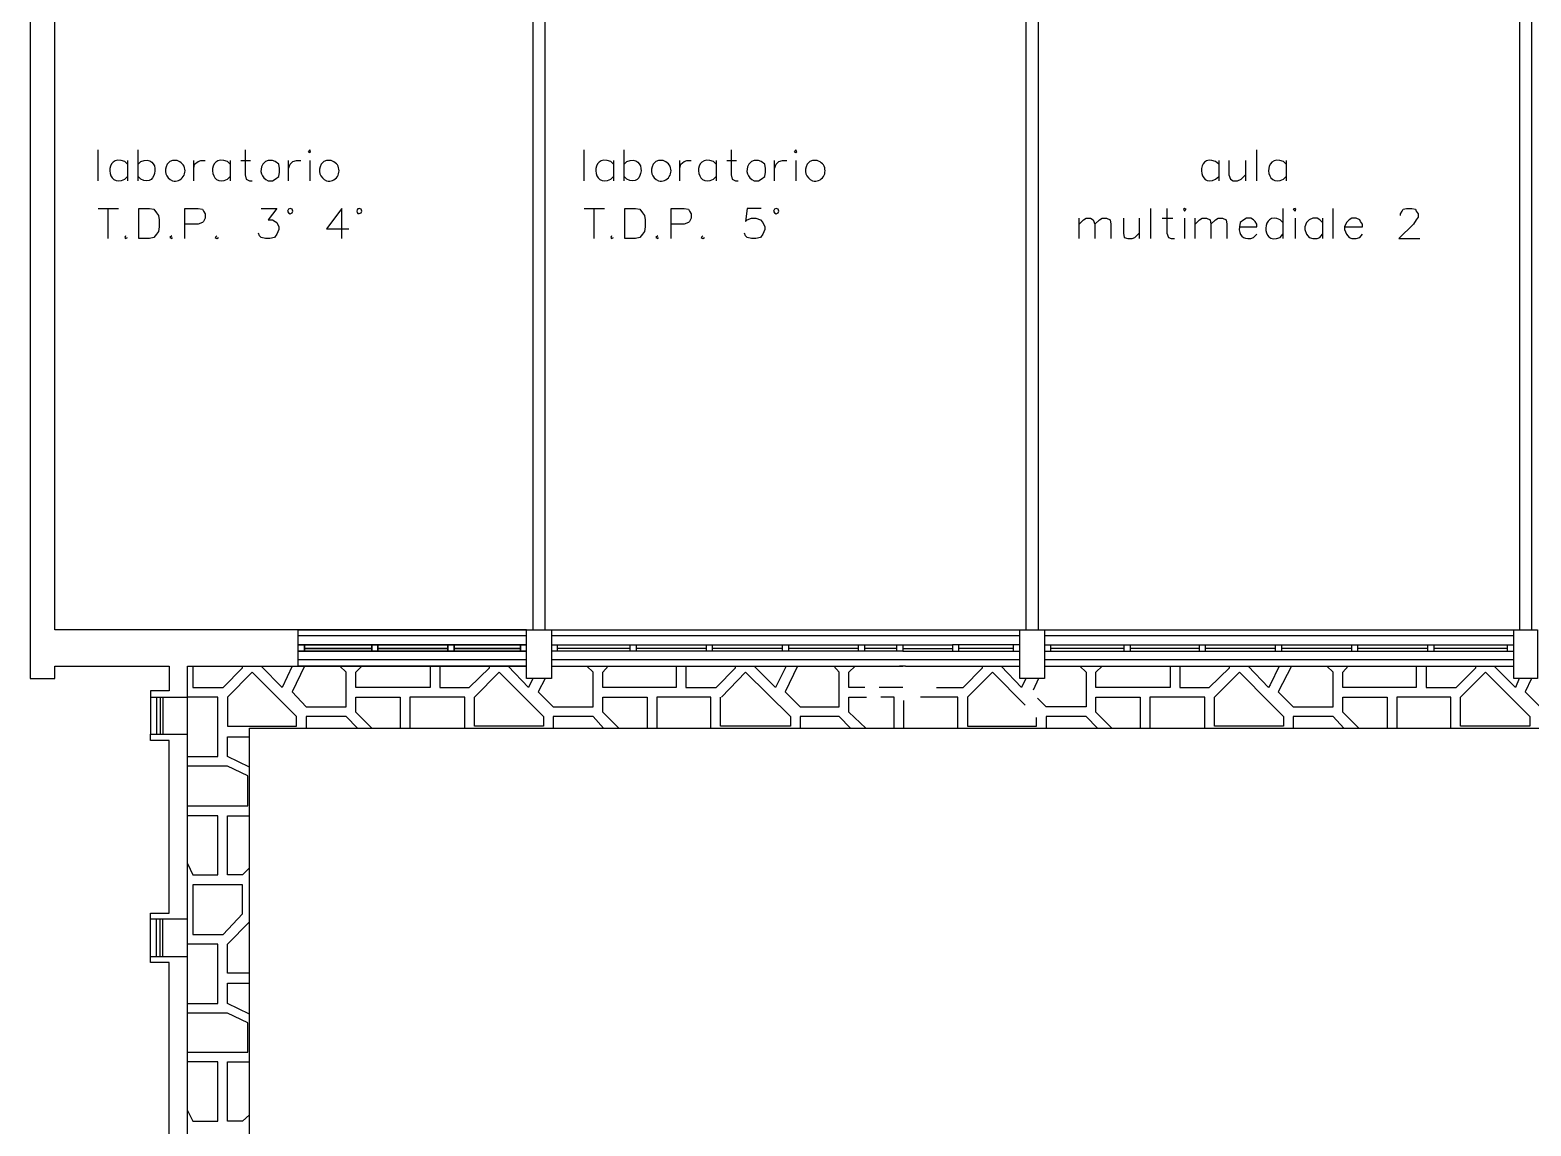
# Model space of a CAD drawing. Header units: millimetres. Extents: x 2592 to 5194, y 1172 to 2359.
# Drawn here: x 2598.574 to 2599.987, y 1175.291 to 1176.323 of the extents above; entities that cross this region are included whole.
import ezdxf

# ---------------------------------------------------------------- set-up
doc = ezdxf.new("R2010")
doc.units = ezdxf.units.MM
doc.layers.add('PDF _Geometria', color=7, linetype='Continuous')

msp = doc.modelspace()

# ---------------------------------------------------------------- linework, layer by layer
at = {"layer": 'PDF _Geometria', "color": 8, "lineweight": 25, "true_color": 0x808080}
for points in [[(2599.2278, 1174.6732), (2599.2861, 1174.6732), (2599.2861, 1175.2015), (2598.7811, 1175.2015), (2598.7811, 1175.6657), (2600.9811, 1175.6657), (2600.9811, 1176.8149), (2600.3194, 1176.8149)], [(2598.7278, 1175.724), (2598.7278, 1175.704), (2598.7561, 1175.704), (2598.7744, 1175.7224)], [(2598.8211, 1175.724), (2598.8119, 1175.704), (2598.7919, 1175.724)], [(2598.8328, 1175.724), (2598.8211, 1175.6999), (2598.8344, 1175.6857), (2598.8719, 1175.6857), (2598.8719, 1175.7182), (2598.8661, 1175.724)], [(2598.9511, 1175.724), (2598.9511, 1175.704), (2598.8811, 1175.704), (2598.8811, 1175.7182), (2598.8869, 1175.724)], [(2598.9603, 1175.724), (2598.9603, 1175.704), (2598.9878, 1175.704), (2599.0069, 1175.7224), (2599.0069, 1175.724)], [(2599.0478, 1175.7124), (2599.0436, 1175.704), (2599.0244, 1175.724)], [(2599.0594, 1175.7124), (2599.0528, 1175.6999), (2599.0669, 1175.6857), (2599.1044, 1175.6857), (2599.1044, 1175.7182), (2599.0986, 1175.724)], [(2599.1828, 1175.724), (2599.1828, 1175.704), (2599.1136, 1175.704), (2599.1136, 1175.7182), (2599.1186, 1175.724)], [(2599.1919, 1175.724), (2599.1919, 1175.704), (2599.2203, 1175.704), (2599.2386, 1175.7224), (2599.2386, 1175.724)], [(2599.2253, 1175.6949), (2599.2478, 1175.7182), (2599.2903, 1175.6765), (2599.2903, 1175.6674), (2599.2244, 1175.6674), (2599.2244, 1175.6949)], [(2599.2861, 1175.724), (2599.2761, 1175.704), (2599.2561, 1175.724)], [(2599.2969, 1175.724), (2599.2853, 1175.6999), (2599.2994, 1175.6857), (2599.3361, 1175.6857), (2599.3361, 1175.7182), (2599.3311, 1175.724)], [(2599.3603, 1175.704), (2599.3453, 1175.704), (2599.3453, 1175.7182), (2599.3511, 1175.724)], [(2599.3986, 1175.724), (2599.3928, 1175.724)], [(2599.4278, 1175.704), (2599.4528, 1175.704), (2599.4711, 1175.7224), (2599.4711, 1175.724)], [(2599.5111, 1175.6874), (2599.4803, 1175.7182), (2599.4569, 1175.6949), (2599.4569, 1175.6674), (2599.5219, 1175.6674), (2599.5219, 1175.6757)], [(2599.5119, 1175.7124), (2599.5078, 1175.704), (2599.4886, 1175.724)], [(2599.5628, 1175.724), (2599.5686, 1175.7182), (2599.5686, 1175.6857), (2599.5311, 1175.6857), (2599.5228, 1175.694)], [(2599.6478, 1175.724), (2599.6478, 1175.704), (2599.5778, 1175.704), (2599.5778, 1175.7182), (2599.5836, 1175.724)], [(2599.6569, 1175.724), (2599.6569, 1175.704), (2599.6844, 1175.704), (2599.7036, 1175.7224), (2599.7036, 1175.724)], [(2599.7503, 1175.724), (2599.7419, 1175.7065), (2599.7403, 1175.704), (2599.7211, 1175.724)], [(2599.7619, 1175.724), (2599.7494, 1175.6999), (2599.7636, 1175.6857), (2599.8011, 1175.6857), (2599.8011, 1175.7182), (2599.7953, 1175.724)], [(2599.8794, 1175.724), (2599.8794, 1175.704), (2599.8103, 1175.704), (2599.8103, 1175.7182), (2599.8153, 1175.724)], [(2599.8886, 1175.724), (2599.8886, 1175.704), (2599.9169, 1175.704), (2599.9353, 1175.7224), (2599.9353, 1175.724)], [(2599.9761, 1175.7124), (2599.9728, 1175.704), (2599.9528, 1175.724)], [(2599.9878, 1175.7124), (2599.9819, 1175.6999), (2599.9961, 1175.6857), (2600.0328, 1175.6857), (2600.0328, 1175.7182), (2600.0269, 1175.724)], [(2599.3961, 1175.704), (2599.3736, 1175.704)], [(2599.5236, 1175.7124), (2599.5186, 1175.7015)], [(2598.7228, 1175.639), (2598.7511, 1175.639), (2598.7511, 1175.6949), (2598.7228, 1175.6949)], [(2598.8961, 1175.6657), (2598.8811, 1175.6807), (2598.8811, 1175.6949), (2598.9228, 1175.6949), (2598.9228, 1175.6657)], [(2598.9836, 1175.6657), (2598.9836, 1175.6949), (2598.9319, 1175.6949), (2598.9319, 1175.6657)], [(2599.1286, 1175.6657), (2599.1136, 1175.6807), (2599.1136, 1175.6949), (2599.1553, 1175.6949), (2599.1553, 1175.6657)], [(2599.2153, 1175.6657), (2599.2153, 1175.6949), (2599.1644, 1175.6949), (2599.1644, 1175.6657)], [(2599.3611, 1175.6657), (2599.3453, 1175.6807), (2599.3453, 1175.6949), (2599.3619, 1175.6949)], [(2599.3878, 1175.6657), (2599.3878, 1175.6949), (2599.3753, 1175.6949)], [(2599.3969, 1175.6657), (2599.3969, 1175.6915)], [(2599.4478, 1175.6657), (2599.4478, 1175.6949), (2599.4128, 1175.6949)], [(2599.5928, 1175.6657), (2599.5778, 1175.6807), (2599.5778, 1175.6949), (2599.6194, 1175.6949), (2599.6194, 1175.6657)], [(2599.6803, 1175.6657), (2599.6803, 1175.6949), (2599.6286, 1175.6949), (2599.6286, 1175.6657)], [(2599.8253, 1175.6657), (2599.8103, 1175.6807), (2599.8103, 1175.6949), (2599.8519, 1175.6949), (2599.8519, 1175.6657)], [(2599.9119, 1175.6657), (2599.9119, 1175.6949), (2599.8611, 1175.6949), (2599.8611, 1175.6657)], [(2598.8828, 1175.6657), (2598.8719, 1175.6765), (2598.8344, 1175.6765), (2598.8344, 1175.6657)], [(2599.1144, 1175.6657), (2599.1044, 1175.6765), (2599.0669, 1175.6765), (2599.0669, 1175.6657)], [(2599.3469, 1175.6657), (2599.3361, 1175.6765), (2599.2994, 1175.6765), (2599.2994, 1175.6657)], [(2599.5794, 1175.6657), (2599.5686, 1175.6765), (2599.5311, 1175.6765), (2599.5311, 1175.6657)], [(2599.8111, 1175.6657), (2599.8011, 1175.6765), (2599.7636, 1175.6765), (2599.7636, 1175.6657)], [(2598.7811, 1175.629), (2598.7603, 1175.639), (2598.7603, 1175.6574), (2598.7811, 1175.6574)], [(2598.7228, 1175.5924), (2598.7794, 1175.5924), (2598.7794, 1175.6207), (2598.7603, 1175.6299), (2598.7228, 1175.6299)], [(2598.7228, 1175.5382), (2598.7278, 1175.5274), (2598.7511, 1175.5274), (2598.7511, 1175.5832), (2598.7228, 1175.5832)], [(2598.7811, 1175.534), (2598.7744, 1175.5274), (2598.7603, 1175.5274), (2598.7603, 1175.5832), (2598.7811, 1175.5832)], [(2598.7811, 1175.4349), (2598.7603, 1175.4349), (2598.7603, 1175.4624), (2598.7811, 1175.4832)], [(2598.7228, 1175.4065), (2598.7511, 1175.4065), (2598.7511, 1175.4624), (2598.7228, 1175.4624)], [(2598.7811, 1175.3965), (2598.7603, 1175.4065), (2598.7603, 1175.4257), (2598.7811, 1175.4257)], [(2598.7228, 1175.3607), (2598.7794, 1175.3607), (2598.7794, 1175.3882), (2598.7603, 1175.3974), (2598.7228, 1175.3974)], [(2598.7228, 1175.3057), (2598.7278, 1175.2957), (2598.7511, 1175.2957), (2598.7511, 1175.3515), (2598.7228, 1175.3515)], [(2598.7811, 1175.3015), (2598.7744, 1175.2957), (2598.7603, 1175.2957), (2598.7603, 1175.3515), (2598.7811, 1175.3515)]]:
    msp.add_lwpolyline(points, dxfattribs=at)
at = {"layer": 'PDF _Geometria', "lineweight": 25}
for points in [[(2598.6878, 1175.6949), (2598.7228, 1175.6949), (2598.7228, 1175.724), (2598.8269, 1175.724), (2598.8269, 1175.7582), (2598.5978, 1175.7582), (2598.5978, 1176.5774), (2598.9203, 1176.5774), (2598.9469, 1176.5624), (2598.9503, 1176.5674), (2598.9453, 1176.5699), (2598.9453, 1176.589), (2598.5744, 1176.589), (2598.5744, 1175.7582), (2598.5744, 1175.7124), (2598.5978, 1175.7124), (2598.5978, 1175.724), (2598.7053, 1175.724), (2598.7053, 1175.7007), (2598.6878, 1175.7007), (2598.6878, 1175.6949), (2598.6878, 1175.6599)], [(2599.0594, 1175.7582), (2599.0594, 1176.5774), (2599.3853, 1176.5774), (2599.4119, 1176.5624), (2599.4144, 1176.5674), (2599.4094, 1176.5699), (2599.4094, 1176.589), (2599.0478, 1176.589), (2599.0161, 1176.5315), (2599.0111, 1176.534), (2599.0086, 1176.529), (2599.0478, 1176.5074), (2599.0478, 1175.7582)], [(2599.5236, 1175.7582), (2599.5236, 1176.5774), (2599.8494, 1176.5774), (2599.8761, 1176.5624), (2599.8786, 1176.5674), (2599.8736, 1176.5699), (2599.8736, 1176.589), (2599.5119, 1176.589), (2599.4811, 1176.5315), (2599.4753, 1176.534), (2599.4728, 1176.529), (2599.5119, 1176.5074), (2599.5119, 1175.7582)], [(2599.9769, 1175.7582), (2599.9769, 1176.5074), (2599.9369, 1176.529), (2599.9403, 1176.534), (2599.9453, 1176.5315), (2599.9769, 1176.589), (2600.2844, 1176.589), (2600.3478, 1176.5157), (2600.3594, 1176.5157), (2600.3594, 1176.5099), (2600.3453, 1176.5099), (2600.2869, 1176.5774), (2599.9878, 1176.5774), (2599.9878, 1175.7582)], [(2598.6386, 1176.1807), (2598.6386, 1176.2099)], [(2598.6661, 1176.1965), (2598.6636, 1176.199)], [(2598.6661, 1176.1999), (2598.6661, 1176.1807)], [(2598.6761, 1176.1807), (2598.6761, 1176.2099)], [(2598.6761, 1176.1965), (2598.6786, 1176.199)], [(2598.7286, 1176.1807), (2598.7286, 1176.1999)], [(2598.7286, 1176.1924), (2598.7294, 1176.1965), (2598.7328, 1176.199), (2598.7353, 1176.1999), (2598.7394, 1176.1999)], [(2598.7628, 1176.1965), (2598.7603, 1176.199)], [(2598.7628, 1176.1999), (2598.7628, 1176.1807)], [(2598.7728, 1176.1999), (2598.7819, 1176.1999)], [(2598.7769, 1176.2099), (2598.7769, 1176.1865), (2598.7778, 1176.1824), (2598.7811, 1176.1807), (2598.7836, 1176.1807)], [(2598.7986, 1176.1807), (2598.8028, 1176.1807), (2598.8053, 1176.1824), (2598.8086, 1176.1849), (2598.8094, 1176.189), (2598.8094, 1176.1924), (2598.8086, 1176.1965), (2598.8053, 1176.199), (2598.8028, 1176.1999), (2598.7986, 1176.1999), (2598.7961, 1176.199), (2598.7936, 1176.1965)], [(2598.8178, 1176.1807), (2598.8178, 1176.1999)], [(2598.8178, 1176.1924), (2598.8194, 1176.1965), (2598.8219, 1176.199), (2598.8253, 1176.1999), (2598.8294, 1176.1999)], [(2598.8378, 1176.1999), (2598.8378, 1176.1807)], [(2599.0961, 1176.1807), (2599.0961, 1176.2099)], [(2599.1236, 1176.1965), (2599.1211, 1176.199)], [(2599.1236, 1176.1999), (2599.1236, 1176.1807)], [(2599.1336, 1176.1807), (2599.1336, 1176.2099)], [(2599.1336, 1176.1965), (2599.1361, 1176.199)], [(2599.1861, 1176.1807), (2599.1861, 1176.1999)], [(2599.1861, 1176.1924), (2599.1869, 1176.1965), (2599.1903, 1176.199), (2599.1928, 1176.1999), (2599.1969, 1176.1999)], [(2599.2203, 1176.1965), (2599.2178, 1176.199)], [(2599.2203, 1176.1999), (2599.2203, 1176.1807)], [(2599.2303, 1176.1999), (2599.2394, 1176.1999)], [(2599.2344, 1176.2099), (2599.2344, 1176.1865), (2599.2353, 1176.1824), (2599.2386, 1176.1807), (2599.2411, 1176.1807)], [(2599.2561, 1176.1807), (2599.2603, 1176.1807), (2599.2628, 1176.1824), (2599.2661, 1176.1849), (2599.2669, 1176.189), (2599.2669, 1176.1924), (2599.2661, 1176.1965), (2599.2628, 1176.199), (2599.2603, 1176.1999), (2599.2561, 1176.1999), (2599.2536, 1176.199), (2599.2511, 1176.1965)], [(2599.2753, 1176.1807), (2599.2753, 1176.1999)], [(2599.2753, 1176.1924), (2599.2769, 1176.1965), (2599.2794, 1176.199), (2599.2828, 1176.1999), (2599.2869, 1176.1999)], [(2599.2953, 1176.1999), (2599.2953, 1176.1807)], [(2599.6936, 1176.1965), (2599.6903, 1176.199)], [(2599.6936, 1176.1999), (2599.6936, 1176.1807)], [(2599.7028, 1176.1999), (2599.7028, 1176.1865), (2599.7044, 1176.1824), (2599.7069, 1176.1807), (2599.7111, 1176.1807), (2599.7144, 1176.1824), (2599.7186, 1176.1865)], [(2599.7186, 1176.1999), (2599.7186, 1176.1807)], [(2599.7294, 1176.1807), (2599.7294, 1176.2099)], [(2599.7569, 1176.1965), (2599.7544, 1176.199)], [(2599.7569, 1176.1999), (2599.7569, 1176.1807)], [(2598.6636, 1176.1824), (2598.6661, 1176.1849)], [(2598.6786, 1176.1824), (2598.6761, 1176.1849)], [(2598.7603, 1176.1824), (2598.7628, 1176.1849)], [(2599.1211, 1176.1824), (2599.1236, 1176.1849)], [(2599.1361, 1176.1824), (2599.1336, 1176.1849)], [(2599.2178, 1176.1824), (2599.2203, 1176.1849)], [(2599.6903, 1176.1824), (2599.6936, 1176.1849)], [(2599.7544, 1176.1824), (2599.7569, 1176.1849)], [(2598.6386, 1176.1549), (2598.6578, 1176.1549)], [(2598.6478, 1176.1549), (2598.6478, 1176.1265)], [(2598.7203, 1176.1265), (2598.7203, 1176.1549), (2598.7328, 1176.1549), (2598.7369, 1176.154), (2598.7378, 1176.1524), (2598.7394, 1176.1499), (2598.7394, 1176.1457), (2598.7378, 1176.1424), (2598.7369, 1176.1415), (2598.7328, 1176.1399), (2598.7203, 1176.1399)], [(2598.7919, 1176.1549), (2598.8069, 1176.1549), (2598.7986, 1176.144), (2598.8028, 1176.144), (2598.8053, 1176.1424), (2598.8069, 1176.1415), (2598.8086, 1176.1374), (2598.8086, 1176.1349), (2598.8069, 1176.1307), (2598.8044, 1176.1274), (2598.8003, 1176.1265), (2598.7961, 1176.1265), (2598.7919, 1176.1274), (2598.7903, 1176.129), (2598.7894, 1176.1315)], [(2598.8678, 1176.1265), (2598.8678, 1176.1549), (2598.8536, 1176.1357), (2598.8744, 1176.1357)], [(2599.0961, 1176.1549), (2599.1153, 1176.1549)], [(2599.1053, 1176.1549), (2599.1053, 1176.1265)], [(2599.1778, 1176.1265), (2599.1778, 1176.1549), (2599.1903, 1176.1549), (2599.1944, 1176.154), (2599.1953, 1176.1524), (2599.1969, 1176.1499), (2599.1969, 1176.1457), (2599.1953, 1176.1424), (2599.1944, 1176.1415), (2599.1903, 1176.1399), (2599.1778, 1176.1399)], [(2599.2628, 1176.1549), (2599.2494, 1176.1549), (2599.2478, 1176.1424), (2599.2494, 1176.144), (2599.2536, 1176.1457), (2599.2578, 1176.1457), (2599.2619, 1176.144), (2599.2644, 1176.1415), (2599.2661, 1176.1374), (2599.2661, 1176.1349), (2599.2644, 1176.1307), (2599.2619, 1176.1274), (2599.2578, 1176.1265), (2599.2536, 1176.1265), (2599.2494, 1176.1274), (2599.2478, 1176.129), (2599.2469, 1176.1315)], [(2599.6294, 1176.1265), (2599.6294, 1176.1549)], [(2599.6444, 1176.1549), (2599.6444, 1176.1315), (2599.6461, 1176.1274), (2599.6486, 1176.1265), (2599.6519, 1176.1265)], [(2599.7536, 1176.1549), (2599.7536, 1176.1265)], [(2599.8011, 1176.1265), (2599.8011, 1176.1549)], [(2599.8644, 1176.1482), (2599.8644, 1176.1499), (2599.8661, 1176.1524), (2599.8669, 1176.154), (2599.8703, 1176.1549), (2599.8753, 1176.1549), (2599.8786, 1176.154), (2599.8794, 1176.1524), (2599.8811, 1176.1499), (2599.8811, 1176.1465), (2599.8794, 1176.144), (2599.8769, 1176.1399), (2599.8628, 1176.1265), (2599.8828, 1176.1265)], [(2598.8861, 1176.1507), (2598.8869, 1176.1524), (2598.8861, 1176.154)], [(2599.5619, 1176.1265), (2599.5619, 1176.1457)], [(2599.5619, 1176.1399), (2599.5661, 1176.144), (2599.5686, 1176.1457), (2599.5728, 1176.1457), (2599.5753, 1176.144), (2599.5769, 1176.1399), (2599.5769, 1176.1265)], [(2599.5769, 1176.1399), (2599.5811, 1176.144), (2599.5836, 1176.1457), (2599.5878, 1176.1457), (2599.5911, 1176.144), (2599.5919, 1176.1399), (2599.5919, 1176.1265)], [(2599.6036, 1176.1457), (2599.6036, 1176.1315), (2599.6044, 1176.1274), (2599.6078, 1176.1265), (2599.6119, 1176.1265), (2599.6144, 1176.1274), (2599.6186, 1176.1315)], [(2599.6186, 1176.1457), (2599.6186, 1176.1265)], [(2599.6403, 1176.1457), (2599.6503, 1176.1457)], [(2599.6611, 1176.1457), (2599.6611, 1176.1265)], [(2599.6711, 1176.1265), (2599.6711, 1176.1457)], [(2599.6711, 1176.1399), (2599.6753, 1176.144), (2599.6778, 1176.1457), (2599.6819, 1176.1457), (2599.6853, 1176.144), (2599.6861, 1176.1399), (2599.6861, 1176.1265)], [(2599.6861, 1176.1399), (2599.6903, 1176.144), (2599.6928, 1176.1457), (2599.6969, 1176.1457), (2599.7003, 1176.144), (2599.7011, 1176.1399), (2599.7011, 1176.1265)], [(2599.7536, 1176.1415), (2599.7511, 1176.144)], [(2599.7653, 1176.1457), (2599.7653, 1176.1265)], [(2599.7911, 1176.1415), (2599.7886, 1176.144), (2599.7861, 1176.1457), (2599.7819, 1176.1457), (2599.7786, 1176.144), (2599.7761, 1176.1415), (2599.7744, 1176.1374), (2599.7744, 1176.1349), (2599.7761, 1176.1307), (2599.7786, 1176.1274), (2599.7819, 1176.1265), (2599.7861, 1176.1265), (2599.7886, 1176.1274), (2599.7911, 1176.1307)], [(2599.7911, 1176.1457), (2599.7911, 1176.1265)], [(2599.8119, 1176.1374), (2599.8286, 1176.1374), (2599.8286, 1176.1399), (2599.8269, 1176.1424), (2599.8261, 1176.144), (2599.8228, 1176.1457), (2599.8186, 1176.1457), (2599.8161, 1176.144), (2599.8136, 1176.1415), (2599.8119, 1176.1374), (2599.8119, 1176.1349), (2599.8136, 1176.1307), (2599.8161, 1176.1274), (2599.8186, 1176.1265), (2599.8228, 1176.1265), (2599.8261, 1176.1274), (2599.8286, 1176.1307)], [(2598.6644, 1176.129), (2598.6636, 1176.1274), (2598.6644, 1176.1265), (2598.6661, 1176.1274)], [(2598.7078, 1176.129), (2598.7061, 1176.1274), (2598.7078, 1176.1265), (2598.7086, 1176.1274)], [(2598.7503, 1176.129), (2598.7486, 1176.1274), (2598.7503, 1176.1265), (2598.7519, 1176.1274)], [(2599.1219, 1176.129), (2599.1211, 1176.1274), (2599.1219, 1176.1265), (2599.1236, 1176.1274)], [(2599.1653, 1176.129), (2599.1636, 1176.1274), (2599.1653, 1176.1265), (2599.1661, 1176.1274)], [(2599.2078, 1176.129), (2599.2061, 1176.1274), (2599.2078, 1176.1265), (2599.2094, 1176.1274)], [(2599.7236, 1176.1265), (2599.7261, 1176.1274), (2599.7294, 1176.1307)], [(2599.7511, 1176.1274), (2599.7536, 1176.1307)], [(2599.0419, 1175.7524), (2598.8269, 1175.7524)], [(2599.0653, 1175.7582), (2599.5061, 1175.7582)], [(2599.5061, 1175.7524), (2599.4428, 1175.7524), (2599.3961, 1175.7524), (2599.0653, 1175.7524)], [(2599.5294, 1175.7582), (2599.9711, 1175.7582)], [(2599.9711, 1175.7524), (2599.5294, 1175.7524)], [(2598.7744, 1175.7224), (2598.7744, 1175.724)], [(2599.0419, 1175.7299), (2598.8269, 1175.7299)], [(2599.5061, 1175.7299), (2599.4428, 1175.7299), (2599.3961, 1175.7299), (2599.0653, 1175.7299)], [(2599.0653, 1175.724), (2599.3961, 1175.724)], [(2599.3986, 1175.724), (2599.5061, 1175.724)], [(2599.9711, 1175.7299), (2599.5294, 1175.7299)], [(2599.5294, 1175.724), (2599.9711, 1175.724)], [(2598.7053, 1175.2824), (2598.7053, 1175.4449), (2598.6878, 1175.4449), (2598.6878, 1175.4915), (2598.7053, 1175.4915), (2598.7053, 1175.654), (2598.6878, 1175.654), (2598.6878, 1175.6599), (2598.7228, 1175.6599), (2598.7228, 1175.6949)], [(2598.7228, 1175.4857), (2598.7228, 1175.6599)], [(2598.7228, 1175.2765), (2598.7228, 1175.4507), (2598.7228, 1175.4857), (2598.6878, 1175.4857)], [(2598.6878, 1175.4507), (2598.7228, 1175.4507)]]:
    msp.add_lwpolyline(points, dxfattribs=at)
for points in [[(2598.7086, 1176.1807, 1.225759), (2598.7086, 1176.1999), (2598.7061, 1176.199), (2598.7036, 1176.1965)], [(2598.8536, 1176.1807, 1.225759), (2598.8536, 1176.1999), (2598.8511, 1176.199), (2598.8486, 1176.1965)], [(2599.1661, 1176.1807, 1.225759), (2599.1661, 1176.1999), (2599.1636, 1176.199), (2599.1611, 1176.1965)], [(2599.3111, 1176.1807, 1.225759), (2599.3111, 1176.1999), (2599.3086, 1176.199), (2599.3061, 1176.1965)]]:
    msp.add_lwpolyline(points, format="xyb", dxfattribs=at)
for points in [[(2598.8361, 1176.2082), (2598.8378, 1176.2074), (2598.8386, 1176.2082), (2598.8378, 1176.2099)], [(2599.2936, 1176.2082), (2599.2953, 1176.2074), (2599.2961, 1176.2082), (2599.2953, 1176.2099)], [(2598.6769, 1176.1265), (2598.6769, 1176.1549), (2598.6869, 1176.1549), (2598.6911, 1176.154), (2598.6936, 1176.1507), (2598.6953, 1176.1482), (2598.6961, 1176.144), (2598.6961, 1176.1374), (2598.6953, 1176.1332), (2598.6936, 1176.1307), (2598.6911, 1176.1274), (2598.6869, 1176.1265)], [(2598.8219, 1176.1524), (2598.8211, 1176.154), (2598.8194, 1176.1549), (2598.8178, 1176.154), (2598.8169, 1176.1524), (2598.8178, 1176.1507), (2598.8194, 1176.1499), (2598.8211, 1176.1507)], [(2599.1344, 1176.1265), (2599.1344, 1176.1549), (2599.1444, 1176.1549), (2599.1486, 1176.154), (2599.1511, 1176.1507), (2599.1528, 1176.1482), (2599.1536, 1176.144), (2599.1536, 1176.1374), (2599.1528, 1176.1332), (2599.1511, 1176.1307), (2599.1486, 1176.1274), (2599.1444, 1176.1265)], [(2599.2794, 1176.1524), (2599.2786, 1176.154), (2599.2769, 1176.1549), (2599.2753, 1176.154), (2599.2744, 1176.1524), (2599.2753, 1176.1507), (2599.2769, 1176.1499), (2599.2786, 1176.1507)], [(2599.6603, 1176.154), (2599.6611, 1176.1524), (2599.6628, 1176.154), (2599.6611, 1176.1549)], [(2599.7636, 1176.154), (2599.7653, 1176.1524), (2599.7661, 1176.154), (2599.7653, 1176.1549)], [(2599.7128, 1176.1374), (2599.7294, 1176.1374), (2599.7294, 1176.1399), (2599.7278, 1176.1424), (2599.7261, 1176.144), (2599.7236, 1176.1457), (2599.7194, 1176.1457), (2599.7169, 1176.144), (2599.7136, 1176.1415)], [(2599.0419, 1175.7582), (2598.8269, 1175.7582)], [(2599.0653, 1175.7124), (2599.0419, 1175.7124), (2599.0419, 1175.7582), (2599.0653, 1175.7582)], [(2599.5294, 1175.7124), (2599.5061, 1175.7124), (2599.5061, 1175.7582), (2599.5294, 1175.7582)], [(2599.9936, 1175.7124), (2599.9711, 1175.7124), (2599.9711, 1175.7582), (2599.9936, 1175.7582)], [(2599.0419, 1175.724), (2598.8269, 1175.724)]]:
    msp.add_lwpolyline(points, close=True, dxfattribs=at)
at = {"layer": 'PDF _Geometria', "color": 4, "lineweight": 25}
for points in [[(2598.8269, 1175.744), (2599.0419, 1175.744)], [(2598.8269, 1175.7382), (2599.0419, 1175.7382)], [(2598.8961, 1175.744), (2598.8961, 1175.7382)], [(2598.9019, 1175.744), (2598.9019, 1175.7382)], [(2598.9019, 1175.7407), (2598.9678, 1175.7407)], [(2598.9678, 1175.744), (2598.9678, 1175.7382)], [(2598.9736, 1175.744), (2598.9736, 1175.7382)], [(2598.9736, 1175.7407), (2599.0361, 1175.7407)]]:
    msp.add_lwpolyline(points, close=True, dxfattribs=at)
for points in [[(2598.8328, 1175.744), (2598.8328, 1175.7382), (2598.8328, 1175.744)], [(2598.8961, 1175.7407), (2598.8328, 1175.7407), (2598.8961, 1175.7407)], [(2599.0361, 1175.7382), (2599.0361, 1175.744), (2599.0361, 1175.7382)], [(2599.0653, 1175.744), (2599.3961, 1175.744), (2599.3961, 1175.7382), (2599.0653, 1175.7382)], [(2599.0711, 1175.7382), (2599.0711, 1175.744)], [(2599.1394, 1175.7407), (2599.0711, 1175.7407)], [(2599.1394, 1175.7382), (2599.1394, 1175.744)], [(2599.1453, 1175.7382), (2599.1453, 1175.744)], [(2599.2111, 1175.7407), (2599.1453, 1175.7407)], [(2599.2111, 1175.7382), (2599.2111, 1175.744)], [(2599.2169, 1175.7382), (2599.2169, 1175.744)], [(2599.2828, 1175.7407), (2599.2169, 1175.7407)], [(2599.2828, 1175.7382), (2599.2828, 1175.744)], [(2599.2886, 1175.7382), (2599.2886, 1175.744)], [(2599.3544, 1175.7407), (2599.2886, 1175.7407)], [(2599.3544, 1175.7382), (2599.3544, 1175.744)], [(2599.3603, 1175.7382), (2599.3603, 1175.744)], [(2599.3903, 1175.7407), (2599.3603, 1175.7407)], [(2599.3903, 1175.7382), (2599.3903, 1175.744)], [(2599.3961, 1175.744), (2599.4428, 1175.744)], [(2599.3961, 1175.7407), (2599.4428, 1175.7407)], [(2599.3961, 1175.7382), (2599.4428, 1175.7382)], [(2599.5061, 1175.744), (2599.4428, 1175.744), (2599.4428, 1175.7382), (2599.5061, 1175.7382)], [(2599.4486, 1175.7382), (2599.4486, 1175.744)], [(2599.5003, 1175.7407), (2599.4486, 1175.7407)], [(2599.5003, 1175.7382), (2599.5003, 1175.744)], [(2599.5294, 1175.744), (2599.9711, 1175.744)], [(2599.5294, 1175.7382), (2599.9711, 1175.7382)], [(2599.5353, 1175.7382), (2599.5353, 1175.744)], [(2599.6044, 1175.7407), (2599.5353, 1175.7407)], [(2599.6044, 1175.7382), (2599.6044, 1175.744)], [(2599.6103, 1175.7382), (2599.6103, 1175.744)], [(2599.6753, 1175.7407), (2599.6103, 1175.7407)], [(2599.6753, 1175.7382), (2599.6753, 1175.744)], [(2599.6811, 1175.7382), (2599.6811, 1175.744)], [(2599.7469, 1175.7407), (2599.6811, 1175.7407)], [(2599.7469, 1175.7382), (2599.7469, 1175.744)], [(2599.7528, 1175.7382), (2599.7528, 1175.744)], [(2599.8186, 1175.7407), (2599.7528, 1175.7407)], [(2599.8186, 1175.7382), (2599.8186, 1175.744)], [(2599.8244, 1175.7382), (2599.8244, 1175.744)], [(2599.8903, 1175.7407), (2599.8244, 1175.7407)], [(2599.8903, 1175.7382), (2599.8903, 1175.744)], [(2599.8961, 1175.7382), (2599.8961, 1175.744)], [(2599.9653, 1175.7407), (2599.8961, 1175.7407)], [(2599.9653, 1175.7382), (2599.9653, 1175.744)], [(2598.6936, 1175.6949), (2598.6936, 1175.6599)], [(2598.6969, 1175.6949), (2598.6969, 1175.6599)], [(2598.6994, 1175.6949), (2598.6994, 1175.6599)], [(2598.6936, 1175.4507), (2598.6936, 1175.4857)], [(2598.6969, 1175.4507), (2598.6969, 1175.4857)], [(2598.6994, 1175.4507), (2598.6994, 1175.4857)]]:
    msp.add_lwpolyline(points, dxfattribs=at)
at = {"layer": 'PDF _Geometria', "color": 8, "lineweight": 25, "true_color": 0x808080}
for points in [[(2598.7603, 1175.6949), (2598.7603, 1175.6674), (2598.8253, 1175.6674), (2598.8253, 1175.6765), (2598.7836, 1175.7182)], [(2598.9928, 1175.6949), (2599.0161, 1175.7182), (2599.0578, 1175.6765), (2599.0578, 1175.6674), (2598.9928, 1175.6674)], [(2599.6894, 1175.6949), (2599.7128, 1175.7182), (2599.7419, 1175.689), (2599.7544, 1175.6765), (2599.7544, 1175.6674), (2599.7419, 1175.6674), (2599.6894, 1175.6674)], [(2599.9211, 1175.6949), (2599.9444, 1175.7182), (2599.9861, 1175.6765), (2599.9861, 1175.6674), (2599.9211, 1175.6674)], [(2598.7744, 1175.5182), (2598.7278, 1175.5182), (2598.7278, 1175.4715), (2598.7561, 1175.4715), (2598.7744, 1175.4907)]]:
    msp.add_lwpolyline(points, close=True, dxfattribs=at)
at = {"layer": 'PDF _Geometria', "lineweight": 25}
for points in [[(2598.6636, 1176.199), (2598.6437, 1176.2069), (2598.646, 1176.1731), (2598.6636, 1176.1824)], [(2598.6786, 1176.199), (2598.6978, 1176.2069), (2598.6953, 1176.1732), (2598.6786, 1176.1824)], [(2598.7603, 1176.199), (2598.7403, 1176.2069), (2598.7427, 1176.1731), (2598.7603, 1176.1824)], [(2599.1211, 1176.199), (2599.1012, 1176.2069), (2599.1035, 1176.1731), (2599.1211, 1176.1824)], [(2599.1361, 1176.199), (2599.1553, 1176.2069), (2599.1528, 1176.1732), (2599.1361, 1176.1824)], [(2599.2178, 1176.199), (2599.1978, 1176.2069), (2599.2002, 1176.1731), (2599.2178, 1176.1824)], [(2599.6903, 1176.199), (2599.6717, 1176.2071), (2599.6739, 1176.173), (2599.6903, 1176.1824)], [(2599.7544, 1176.199), (2599.7345, 1176.2069), (2599.7368, 1176.1731), (2599.7544, 1176.1824)], [(2598.7036, 1176.1965), (2598.6998, 1176.1902), (2598.7022, 1176.1841), (2598.7086, 1176.1807)], [(2598.7936, 1176.1965), (2598.7898, 1176.1902), (2598.7922, 1176.1841), (2598.7986, 1176.1807)], [(2598.8486, 1176.1965), (2598.8448, 1176.1902), (2598.8472, 1176.1841), (2598.8536, 1176.1807)], [(2599.1611, 1176.1965), (2599.1573, 1176.1902), (2599.1597, 1176.1841), (2599.1661, 1176.1807)], [(2599.2511, 1176.1965), (2599.2473, 1176.1902), (2599.2497, 1176.1841), (2599.2561, 1176.1807)], [(2599.3061, 1176.1965), (2599.3023, 1176.1902), (2599.3047, 1176.1841), (2599.3111, 1176.1807)], [(2598.8861, 1176.154), (2598.8808, 1176.1577), (2598.8808, 1176.147), (2598.8861, 1176.1507)], [(2599.7511, 1176.144), (2599.7343, 1176.1532), (2599.732, 1176.12), (2599.7511, 1176.1274)], [(2599.7128, 1176.1374), (2599.7122, 1176.1294), (2599.7158, 1176.1257), (2599.7236, 1176.1265)]]:
    msp.add_open_spline(points, degree=3, dxfattribs=at)

doc.saveas('drawing.dxf')
